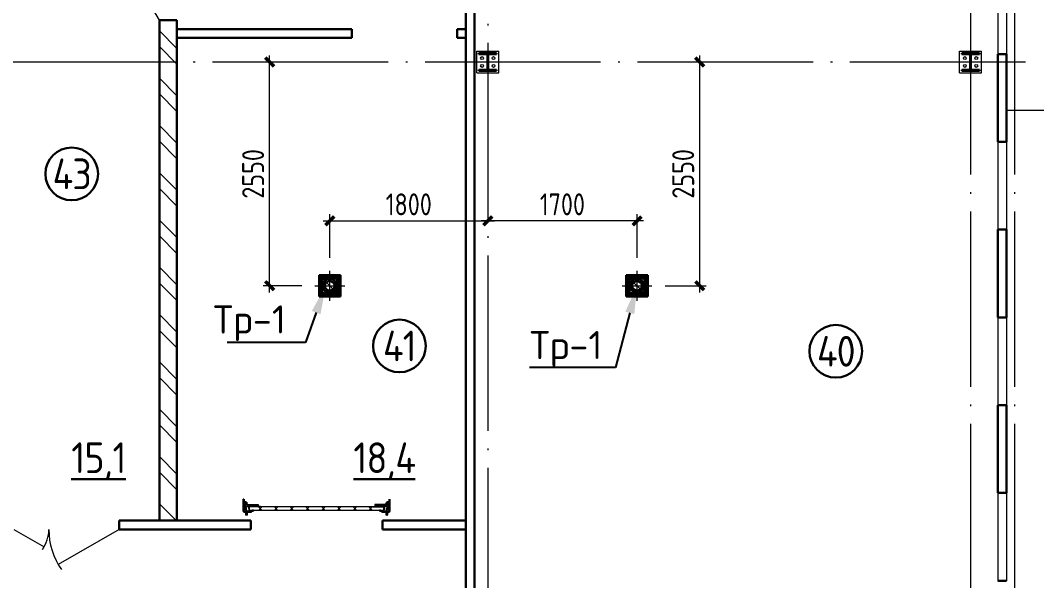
# Model space of a CAD drawing. Extents: x -965262 to 1142518, y -357520 to 71675.
# Drawn here: x -26802 to -15225, y -231562 to -225177 of the extents above; entities that cross this region are included whole.
import ezdxf
from ezdxf import colors
from ezdxf.entities.mleader import LeaderData, LeaderLine
from ezdxf.math import Vec2, Vec3

# ---------------------------------------------------------------- set-up
doc = ezdxf.new("R2010")
doc.units = 0
doc.header["$LTSCALE"] = 10
for name, pattern in [('ACAD_ISO04W100', [30, 24, -3, 0, -3]), ('DOTE', [2.42, 2, -0.2, 0.02, -0.2]), ('HIDDEN', [9.525, 6.35, -3.175])]:
    doc.linetypes.add(name, pattern=pattern)
doc.layers.get('0').update_dxf_attribs({"linetype": 'CONTINUOUS', "lineweight": 30})
doc.layers.get('Defpoints').update_dxf_attribs({"linetype": 'CONTINUOUS'})
doc.layers.add('DOTE', color=7, linetype='DOTE', lineweight=9)
doc.layers.add('Полы_лотки', color=7, linetype='CONTINUOUS', lineweight=30)
doc.styles.add('GOST-2.304_Type-B', font='isocpeur.ttf', dxfattribs={"width": 0.9})
doc.styles.get("Standard").update_dxf_attribs({"font": 'isocpeur.ttf', "height": 300})
doc.styles.add('ГОСТ 2м', font='isocpeur.ttf', dxfattribs={"width": 0.8, "height": 250})
doc.dimstyles.new('ГОСТ 2м', dxfattribs={"dimtxt": 250, "dimasz": 100, "dimexe": 75, "dimexo": 150, "dimgap": 62.5, "dimtad": 1, "dimdec": 0, "dimtxsty": 'ГОСТ 2м', "dimblk": 'ARCHTICK', "dimcen": 150, "dimdle": 75, "dimclrd": 256, "dimclre": 256, "dimclrt": 256, "dimadec": 0, "dimazin": 0, "dimtfac": 1, "dimtdec": 0, "dimtmove": 0, "dimatfit": 3, "dimldrblk": 'OBLIQUE', "dimfxl": 1, "dimlwd": 15, "dimlwe": 15, "dimarcsym": 0})

# ---------------------------------------------------------------- blocks, each defined once
blk = doc.blocks.new('MC2')
at = {"lineweight": 15}
for p, q in [((68127, 41566), (68127, 39900)), ((69794, 41566), (68127, 41566)), ((69794, 41566), (69794, 39900)), ((69794, 39900), (68127, 39900))]:
    blk.add_line(p, q, dxfattribs=at)
for p, q in [((69627, 41400), (68294, 41400)), ((68294, 41400), (68294, 41320)), ((68934, 41320), (68294, 41320)), ((68934, 41320), (68934, 40146)), ((69627, 41320), (68987, 41320)), ((68987, 41320), (68987, 40146)), ((69627, 41400), (69627, 41320)), ((68934, 40146), (68294, 40146)), ((68294, 40146), (68294, 40066)), ((69627, 40146), (68987, 40146)), ((69627, 40146), (69627, 40066)), ((69627, 40066), (68294, 40066))]:
    blk.add_line(p, q)
for centre in [(68527, 41033), (69394, 41033), (68527, 40433), (69394, 40433)]:
    blk.add_circle(centre, 107, dxfattribs=at)
blk = doc.blocks.new('anchor.bolt')
for p, q in [((-0.07, 0), (-0.07, -0.72)), ((0.07, 0), (0.07, -0.06)), ((-0.1, -0.04), (-0.07, -0.03)), ((-0.1, -0.04), (0.09, -0.06)), ((0.07, -0.07), (-0.1, -0.04)), ((-0.1, -0.11), (-0.07, -0.1)), ((-0.1, -0.11), (0.09, -0.13)), ((0.07, -0.14), (-0.1, -0.11)), ((-0.1, -0.18), (-0.07, -0.17)), ((-0.1, -0.18), (0.09, -0.2)), ((0.07, -0.21), (-0.1, -0.18)), ((-0.1, -0.25), (-0.07, -0.24)), ((-0.1, -0.25), (0.09, -0.27)), ((0.07, -0.28), (-0.1, -0.25)), ((-0.1, -0.32), (-0.07, -0.31)), ((-0.1, -0.32), (0.09, -0.34)), ((0.07, -0.35), (-0.1, -0.32)), ((-0.1, -0.39), (-0.07, -0.38)), ((-0.1, -0.39), (0.09, -0.41)), ((0.07, -0.42), (-0.1, -0.39)), ((-0.1, -0.46), (-0.07, -0.45)), ((-0.1, -0.46), (0.09, -0.48)), ((0.07, -0.49), (-0.1, -0.46)), ((-0.1, -0.53), (-0.07, -0.52)), ((-0.1, -0.53), (0.09, -0.55)), ((0.07, -0.56), (-0.1, -0.53)), ((-0.09, -0.6), (-0.07, -0.59)), ((-0.09, -0.6), (0.09, -0.62)), ((0.07, -0.63), (-0.09, -0.6)), ((-0.07, -0.72), (0, -0.8)), ((-0.04, -0.62), (-0.06, -0.63)), ((-0.06, -0.64), (-0.06, -0.63)), ((-0.06, -0.73), (-0.06, -0.64)), ((0, -0.79), (-0.06, -0.73)), ((-0.01, -0.63), (-0.04, -0.62)), ((-0.03, -0.63), (0, -0.79)), ((-0.03, -0.63), (0.01, -0.78)), ((-0.02, -0.63), (0.01, -0.77)), ((-0.01, -0.63), (0.02, -0.76)), ((0.03, -0.69), (-0.01, -0.63)), ((0, -0.64), (0.03, -0.75)), ((0, -0.8), (0.07, -0.72)), ((0, -0.79), (0.03, -0.74)), ((0.01, -0.66), (0.03, -0.74)), ((0.03, -0.74), (0.03, -0.69)), ((0.07, -0.06), (0.09, -0.06)), ((0.09, -0.06), (0.07, -0.07)), ((0.07, -0.07), (0.07, -0.13)), ((0.07, -0.13), (0.09, -0.13)), ((0.09, -0.13), (0.07, -0.14)), ((0.07, -0.14), (0.07, -0.2)), ((0.07, -0.2), (0.09, -0.2)), ((0.09, -0.2), (0.07, -0.21)), ((0.07, -0.21), (0.07, -0.27)), ((0.07, -0.27), (0.09, -0.27)), ((0.09, -0.27), (0.07, -0.28)), ((0.07, -0.28), (0.07, -0.34)), ((0.07, -0.33), (0.09, -0.34)), ((0.09, -0.34), (0.07, -0.35)), ((0.07, -0.35), (0.07, -0.41)), ((0.07, -0.4), (0.09, -0.41)), ((0.09, -0.41), (0.07, -0.42)), ((0.07, -0.42), (0.07, -0.48)), ((0.07, -0.47), (0.09, -0.48)), ((0.09, -0.48), (0.07, -0.49)), ((0.07, -0.49), (0.07, -0.55)), ((0.07, -0.55), (0.09, -0.55)), ((0.09, -0.55), (0.07, -0.56)), ((0.07, -0.56), (0.07, -0.62)), ((0.09, -0.62), (0.07, -0.63)), ((0.07, -0.62), (0.09, -0.62)), ((0.07, -0.63), (0.07, -0.72))]:
    blk.add_line(p, q)
blk.add_arc((0.16, -0.64), 0.222, 187.9982, 219.836)
blk = doc.blocks.new('Крепеж_ворот')
at = {"lineweight": 15}
h = blk.add_hatch(dxfattribs=at)
h.set_pattern_fill('ANSI31', color=256, scale=2, angle=180)
h.set_pattern_definition([(225, (746089.599, 74802.7244), (4.49013, -4.49013), [])])
h.paths.add_polyline_path([(746087, 74804), (746087, 74802), (746091, 74802), (746094, 74802), (746094, 74804)], flags=17)
h.paths.add_polyline_path([(746116, 74802, 0.165118), (746120, 74803), (746124, 74806, -0.301689), (746131, 74807), (746135, 74805, 0.130081), (746138, 74804), (746142, 74804), (746142, 74806), (746138, 74806, -0.130081), (746136, 74807), (746133, 74809, 0.301689), (746123, 74808), (746118, 74805, -0.165112), (746116, 74804), (746064, 74804, -0.414223), (746061, 74807), (746061, 74868), (746059, 74868), (746059, 74869), (746059, 74870), (746059, 74870), (746059, 74871), (746059, 74872), (746059, 74872), (746059, 74873), (746059, 74874), (746059, 74875), (746059, 74876), (746059, 74876), (746059, 74877), (746059, 74877), (746059, 74878), (746059, 74879), (746059, 74879), (746061, 74879), (746061, 74945), (746058, 74945), (746058, 74807, 0.41422), (746064, 74802)])
h = blk.add_hatch(dxfattribs=at)
h.set_pattern_fill('ANSI31', color=256, scale=2, angle=90)
h.set_pattern_definition([(135, (736343.8085, 75928.334), (-4.490128, -4.490128), [])])
edge = h.paths.add_edge_path()
edge.add_ellipse((746065, 74838), major_axis=(-1.67, 1.67), ratio=1, start_angle=45, end_angle=135, ccw=False)
edge.add_line((746063, 74838), (746063, 74868))
edge.add_line((746063, 74868), (746061, 74868))
edge.add_line((746061, 74868), (746061, 74838))
edge.add_ellipse((746065, 74838), major_axis=(-2.89, 2.89), ratio=1, start_angle=45, end_angle=135)
edge.add_line((746065, 74834), (746097, 74834))
edge.add_line((746097, 74834), (746097, 74836))
edge.add_line((746097, 74836), (746065, 74836))
edge = h.paths.add_edge_path()
edge.add_ellipse((746065, 74890), major_axis=(2.89, 2.89), ratio=1, start_angle=106, end_angle=135)
edge.add_line((746061, 74890), (746061, 74879))
edge.add_line((746061, 74879), (746063, 74879))
edge.add_line((746063, 74879), (746063, 74890))
edge.add_ellipse((746065, 74890), major_axis=(-1.67, 1.67), ratio=1, start_angle=16, end_angle=45, ccw=False)
edge.add_line((746063, 74891), (746070, 74904))
edge.add_ellipse((746079, 74899), major_axis=(7.45, 7.45), ratio=1, start_angle=-3, end_angle=106, ccw=False)
edge.add_line((746087, 74906), (746097, 74894))
edge.add_line((746097, 74894), (746099, 74895))
edge.add_line((746099, 74895), (746088, 74907))
edge.add_ellipse((746079, 74899), major_axis=(8.67, 8.67), ratio=1, start_angle=-3, end_angle=106)
edge.add_line((746068, 74905), (746062, 74892))
h = blk.add_hatch(color=256, dxfattribs=at)
h.dxf.hatch_style = 1
h.paths.add_polyline_path([(746146, 74809), (746143, 74810, 0.10613), (746142, 74810), (746136, 74809, -0.181324), (746135, 74810, 0.335683), (746120, 74809, -0.119126), (746119, 74809, 0.371631), (746118, 74808), (746118, 74808, 0.451909), (746119, 74807, 0.124341), (746121, 74808, -0.343618), (746134, 74808, 0.181324), (746137, 74808), (746143, 74808, -0.110452), (746143, 74808), (746147, 74807, -0.710497), (746147, 74805), (746143, 74804), (746136, 74804, -0.178994), (746133, 74805, 0.369834), (746130, 74805, -0.178993), (746127, 74804), (746122, 74804, 0.120709), (746122, 74804), (746120, 74803, -0.017147), (746119, 74802, 0.538795), (746120, 74802), (746127, 74802, 0.207608), (746131, 74804, -0.433918), (746132, 74804, 0.207608), (746135, 74802), (746143, 74802, 0.079707), (746143, 74802), (746148, 74804, 0.461502), (746149, 74807, -0.250825), (746149, 74808, -0.128039), (746173, 74816, 0.416657), (746174, 74816), (746174, 74817, 0.409849), (746173, 74817, 0.127248)])
for p, q in [((746058, 74807), (746058, 74945)), ((746058, 74945), (746061, 74945)), ((746061, 74879), (746061, 74945)), ((746088, 74907), (746099, 74895)), ((746059, 74879), (746063, 74879)), ((746059, 74868), (746059, 74879)), ((746059, 74868), (746063, 74868)), ((746061, 74879), (746061, 74890)), ((746061, 74807), (746061, 74868)), ((746061, 74838), (746061, 74868)), ((746068, 74905), (746062, 74892)), ((746070, 74904), (746063, 74891)), ((746063, 74838), (746063, 74890)), ((746064, 74883), (746063, 74883)), ((746064, 74865), (746063, 74865)), ((746064, 74883), (746064, 74874)), ((746067, 74880), (746064, 74883)), ((746064, 74875), (746064, 74873)), ((746064, 74874), (746064, 74865)), ((746067, 74868), (746064, 74865)), ((746064, 74804), (746116, 74804)), ((746064, 74802), (746116, 74802)), ((746097, 74836), (746065, 74836)), ((746097, 74834), (746065, 74834)), ((746067, 74880), (746067, 74875)), ((746067, 74873), (746067, 74868)), ((746079, 74806), (746102, 74806)), ((746079, 74806), (746079, 74804)), ((746079, 74804), (746102, 74804)), ((746082, 74814), (746081, 74813)), ((746081, 74813), (746081, 74806)), ((746099, 74814), (746082, 74814)), ((746086, 74813), (746086, 74806)), ((746087, 74906), (746097, 74894)), ((746095, 74813), (746095, 74806)), ((746097, 74894), (746099, 74895)), ((746097, 74834), (746097, 74836)), ((746099, 74814), (746100, 74813)), ((746100, 74813), (746100, 74806)), ((746102, 74806), (746102, 74804)), ((746118, 74805), (746123, 74808)), ((746120, 74803), (746124, 74806)), ((746135, 74805), (746131, 74807)), ((746136, 74807), (746133, 74809)), ((746142, 74806), (746138, 74806)), ((746138, 74804), (746142, 74804)), ((746142, 74806), (746142, 74804)), ((746142, 74804), (746142, 74806)), ((746143, 74804), (746147, 74805)), ((746143, 74802), (746148, 74804)), ((746174, 74817), (746174, 74816))]:
    blk.add_line(p, q)
for p, q in [((746061, 74879), (746061, 74881)), ((746061, 74834), (746061, 74868)), ((746063, 74883), (746063, 74874)), ((746063, 74874), (746063, 74865)), ((746073, 74842), (746073, 74905)), ((746073, 74896), (746077, 74892)), ((746073, 74851), (746077, 74855)), ((746074, 74886), (746074, 74861)), ((746074, 74880), (746076, 74880)), ((746074, 74867), (746076, 74867)), ((746076, 74886), (746076, 74883)), ((746076, 74883), (746076, 74886)), ((746076, 74886), (746077, 74886)), ((746076, 74864), (746076, 74883)), ((746077, 74873), (746076, 74880)), ((746076, 74880), (746076, 74867)), ((746077, 74873), (746076, 74867)), ((746076, 74864), (746076, 74861)), ((746076, 74864), (746076, 74861)), ((746076, 74861), (746077, 74861)), ((746077, 74886), (746077, 74892)), ((746077, 74861), (746077, 74855)), ((746081, 74898), (746081, 74886)), ((746081, 74849), (746081, 74861)), ((746087, 74898), (746082, 74898)), ((746082, 74886), (746087, 74886)), ((746082, 74861), (746087, 74861)), ((746087, 74849), (746082, 74849)), ((746087, 74899), (746087, 74898)), ((746087, 74886), (746087, 74898)), ((746087, 74886), (746098, 74886)), ((746087, 74849), (746087, 74861)), ((746087, 74861), (746098, 74861)), ((746087, 74847), (746087, 74849)), ((746099, 74885), (746099, 74883)), ((746099, 74883), (746099, 74864)), ((746099, 74882), (746100, 74882)), ((746099, 74865), (746100, 74865)), ((746099, 74862), (746099, 74864)), ((746100, 74861), (746100, 74886)), ((746100, 74886), (746110, 74886)), ((746100, 74861), (746110, 74861)), ((746110, 74861), (746110, 74886)), ((746110, 74881), (746225, 74881)), ((746110, 74865), (746212, 74865)), ((746114, 74877), (746225, 74877)), ((746250, 74859), (746250, 74863))]:
    blk.add_line(p, q, dxfattribs=at)
at = {"lineweight": 15, "ltscale": 0.5}
for p, q in [((746076, 74886), (746074, 74886)), ((746076, 74861), (746074, 74861))]:
    blk.add_line(p, q, dxfattribs=at)
at = {"lineweight": 15, "extrusion": (-1.7375e-14, 1, 0)}
for p, q in [((746113, 74884), (746225, 74884)), ((746113, 74863), (746113, 74884)), ((746113, 74863), (746136, 74863)), ((746117, 74857), (746117, 74829)), ((746117, 74826), (746119, 74823)), ((746119, 74823), (746123, 74825)), ((746121, 74857), (746121, 74829)), ((746123, 74825), (746121, 74828)), ((746123, 74863), (746123, 74863)), ((746250, 74863), (746123, 74863)), ((746250, 74859), (746123, 74859)), ((746124, 74840), (746124, 74849)), ((746136, 74882), (746157, 74882)), ((746136, 74863), (746136, 74882)), ((746157, 74882), (746157, 74863)), ((746157, 74863), (746212, 74863))]:
    blk.add_line(p, q, dxfattribs=at)
at = {"lineweight": 15, "ltscale": 0.5, "extrusion": (-1.7375e-14, 1, 0)}
for p, q in [((746113, 74880), (746225, 74880)), ((746136, 74866), (746113, 74866)), ((746115, 74871), (746120, 74871)), ((746121, 74857), (746117, 74857)), ((746117, 74852), (746117, 74854)), ((746121, 74840), (746117, 74840)), ((746117, 74837), (746117, 74835)), ((746121, 74829), (746117, 74829)), ((746120, 74839), (746120, 74850)), ((746124, 74848), (746120, 74848)), ((746124, 74841), (746120, 74841)), ((746123, 74869), (746123, 74863)), ((746123, 74863), (746123, 74859)), ((746140, 74863), (746140, 74859)), ((746153, 74863), (746153, 74859)), ((746212, 74866), (746157, 74866)), ((746173, 74863), (746173, 74859))]:
    blk.add_line(p, q, dxfattribs=at)
at = {"lineweight": 15, "extrusion": (-2.77556e-16, -1, 0)}
for p, q in [((746225, 74866), (746114, 74866)), ((746128, 74866), (746128, 74863)), ((746138, 74866), (746138, 74863)), ((746164, 74866), (746164, 74863)), ((746174, 74866), (746174, 74863)), ((746201, 74866), (746201, 74863)), ((746210, 74866), (746210, 74863)), ((746225, 74884), (746225, 74863))]:
    blk.add_line(p, q, dxfattribs=at)
at = {"extrusion": (-1, -4.26669e-14, 0)}
for p, q in [((746118, 74808), (746118, 74808)), ((746136, 74809), (746142, 74810)), ((746143, 74808), (746137, 74808)), ((746143, 74810), (746146, 74809)), ((746147, 74807), (746143, 74808))]:
    blk.add_line(p, q, dxfattribs=at)
at = {"extrusion": (-1, -4.2422e-14, 1.22461e-16)}
for p, q in [((746119, 74803), (746122, 74804)), ((746127, 74802), (746120, 74802)), ((746122, 74804), (746127, 74804)), ((746143, 74802), (746135, 74802)), ((746136, 74804), (746143, 74804))]:
    blk.add_line(p, q, dxfattribs=at)
at = {"lineweight": 15}
for centre, radius, start, end in [((746079, 74899), 8.28, 0, 136.0097), ((746079, 74847), 8.28, 223.9903, 0), ((746077, 74883), 0.956, 180, 270), ((746077, 74883), 0.75, 180, 270), ((746077, 74864), 0.956, 90, 180), ((746077, 74864), 0.75, 90, 180), ((746076, 74892), 0.375, 0, 45), ((746076, 74855), 0.375, 315, 0), ((746082, 74898), 0.375, 91, 180), ((746082, 74886), 0.75, 180, 270), ((746082, 74861), 0.75, 90, 180), ((746082, 74849), 0.375, 180, 269), ((746098, 74885), 0.375, 0, 90), ((746098, 74862), 0.375, 270, 0), ((746123, 74857), 5.92, 90, 180), ((746123, 74829), 5.92, 180, 199.6464), ((746123, 74857), 1.87, 90, 180), ((746129, 74855), 8.15, 194.9986, 233.9214), ((746129, 74833), 8.15, 126.0786, 165.0014), ((746123, 74829), 1.87, 180, 185.5313)]:
    blk.add_arc(centre, radius, start, end, dxfattribs=at)
for centre, radius, start, end in [((746064, 74807), 5.62, 180, 270), ((746064, 74807), 3.11, 180, 270), ((746082, 74804), 10.4, 68.2753, 87.8782), ((746091, 74798), 16.2, 73.306, 107.292), ((746099, 74804), 10.4, 92.1218, 111.7247), ((746116, 74807), 3.11, 270, 307.5043), ((746116, 74807), 5.62, 270, 307.5043), ((746119, 74808), 0.586, 91.7247, 173.2711), ((746119, 74807), 0.586, 173.2711, 270.547), ((746118, 74812), 3.52, 271.7247, 298.8983), ((746118, 74812), 5.21, 270.547, 298.8983), ((746128, 74799), 12.4, 54.8903, 129.1143), ((746128, 74799), 10.7, 54.8903, 130.7448), ((746128, 74801), 8.97, 60.3534, 127.5043), ((746128, 74801), 8.97, 60.3534, 127.5043), ((746128, 74801), 8.97, 60.3534, 127.5043), ((746128, 74801), 6.46, 60.3534, 127.5043), ((746136, 74811), 3.54, 234.8903, 276), ((746136, 74811), 1.86, 234.8903, 276), ((746138, 74810), 5.62, 240.3534, 270), ((746138, 74810), 3.11, 240.3534, 270), ((746143, 74810), 0.292, 71.7675, 96), ((746143, 74808), 0.292, 70.7873, 96), ((746176, 74761), 56.8, 93.2805, 122.2878), ((746147, 74806), 0.562, 289.2127, 70.7873), ((746147, 74806), 2.25, 288.2291, 27.3228), ((746176, 74765), 50.3, 93.6593, 122.8448), ((746150, 74807), 0.586, 151, 207.3228), ((746173, 74817), 0.6, 4.1357, 93.2805), ((746173, 74816), 0.6, 273.6593, 4.1357)]:
    blk.add_arc(centre, radius, start, end)
at = {"lineweight": 15, "ltscale": 0.5}
for centre, radius, start, end in [((746119, 74852), 2.25, 195, 270), ((746119, 74836), 2.25, 90, 165), ((746119, 74850), 0.375, 0, 90), ((746119, 74839), 0.375, 270, 0)]:
    blk.add_arc(centre, radius, start, end, dxfattribs=at)
at = {"extrusion": (-1.22461e-16, -5.20252e-30, -1)}
for centre, radius, start, end in [((-746120, 74802), 0.187, 270, 62.4687), ((-746122, 74803), 0.586, 62.4687, 90), ((-746127, 74809), 4.69, 229.4077, 270), ((-746127, 74807), 4.69, 223.0863, 270), ((-746131, 74803), 2.32, 49.4077, 130.5923), ((-746131, 74803), 0.637, 43.0863, 136.9137), ((-746135, 74807), 4.69, 270, 316.9137), ((-746136, 74809), 4.69, 270, 310.5923), ((-746143, 74804), 0.292, 250.7873, 270), ((-746143, 74802), 0.292, 251.7709, 270)]:
    blk.add_arc(centre, radius, start, end, dxfattribs=at)
at = {"extrusion": (0, 0, -1)}
for centre, major_axis, start_param, end_param in [((746079, 74899), (8.67, 8.67), 4.433136, 6.335545), ((746079, 74899), (7.45, 7.45), 4.433136, 6.335545), ((746065, 74890), (2.89, 2.89), 3.926991, 4.433136), ((746065, 74838), (-2.89, 2.89), 3.926991, 5.497787), ((746065, 74890), (-1.67, 1.67), 5.497787, 6.003933), ((746065, 74838), (-1.67, 1.67), 3.926991, 5.497787)]:
    blk.add_ellipse(centre, major_axis=major_axis, ratio=1, start_param=start_param, end_param=end_param, dxfattribs=at)
for points in [[(746067, 74875), (746066, 74875), (746064, 74875)], [(746064, 74873), (746066, 74873), (746067, 74873)]]:
    blk.add_rational_spline(points, [1, 1.01284142743, 1], degree=2)
at = {"lineweight": 15, "ltscale": 0.5}
for points, knots in [([(746115, 74871), (746115, 74871), (746114, 74871), (746114, 74871), (746114, 74872), (746113, 74872), (746113, 74872), (746113, 74873), (746113, 74873), (746113, 74873)], [0.37141352, 0.37141352, 0.37141352, 0.37141352, 0.39402571, 0.39402571, 0.41663789, 0.41663789, 0.43959523, 0.43959523, 0.46255257, 0.46255257, 0.46255257, 0.46255257]), ([(746123, 74869), (746123, 74869), (746123, 74869), (746122, 74870), (746122, 74870), (746122, 74871), (746122, 74871), (746121, 74871), (746121, 74871), (746120, 74871)], [0.28027447, 0.28027447, 0.28027447, 0.28027447, 0.30323181, 0.30323181, 0.32618916, 0.32618916, 0.34880134, 0.34880134, 0.37141352, 0.37141352, 0.37141352, 0.37141352])]:
    blk.add_open_spline(points, degree=3, knots=knots, dxfattribs=at)
at = {"lineweight": 15}
for points in [[(746117, 74827), (746117, 74827), (746117, 74826), (746117, 74826)], [(746121, 74828), (746121, 74828), (746121, 74828), (746121, 74829)]]:
    blk.add_open_spline(points, degree=3, dxfattribs=at)
at = {"xscale": -50.80000000000001, "yscale": 50.80000000000001, "zscale": 50.80000000000001}
blk.add_blockref('anchor.bolt', (746091, 74804), dxfattribs=at)
blk = doc.blocks.new('_ArchTick')
at = {"color": 0, "linetype": 'ByBlock', "lineweight": 0, "const_width": 0.4}
blk.add_lwpolyline([(-0.5, -0.5), (0.5, 0.5)], dxfattribs=at)
blk = doc.blocks.new('*D1502')
at = {"lineweight": 15, "transparency": 16777216}
for p, q in [((-23962, -228277), (-23962, -225577)), ((-24112, -225652), (-24037, -225652)), ((-23597, -228202), (-24037, -228202))]:
    blk.add_line(p, q, dxfattribs=at)
at = {"layer": 'Defpoints', "color": 0, "lineweight": 15, "transparency": 16777216}
for p in [(-23962, -225652), (-23962, -225652), (-23447, -228202, -12611)]:
    blk.add_point(p, dxfattribs=at)
at = {"lineweight": 15, "transparency": 16777216, "xscale": 100, "yscale": 100, "zscale": 100}
for p, rotation in [((-23962, -225652), 90), ((-23962, -228202), 270)]:
    blk.add_blockref('_ArchTick', p, dxfattribs=dict(at, rotation=rotation))
at = {"lineweight": 15, "transparency": 16777216, "insert": (-24150, -226927), "char_height": 250, "attachment_point": 5, "rotation": 90, "style": 'ГОСТ 2м'}
blk.add_mtext('2550', dxfattribs=at)
blk = doc.blocks.new('_Oblique')
at = {"color": 0, "linetype": 'ByBlock', "lineweight": -2}
blk.add_line((-0.5, -0.5), (0.5, 0.5), dxfattribs=at)
blk = doc.blocks.new('*D1503')
at = {"lineweight": 15, "transparency": 16777216}
for p, q in [((-21477, -227312), (-21477, -227387)), ((-23352, -227462), (-21402, -227462)), ((-23277, -227882), (-23277, -227387))]:
    blk.add_line(p, q, dxfattribs=at)
at = {"layer": 'Defpoints', "color": 0, "lineweight": 15, "transparency": 16777216}
for p in [(-21477, -227462), (-21477, -227462), (-23277, -228032, -13512)]:
    blk.add_point(p, dxfattribs=at)
at = {"lineweight": 15, "transparency": 16777216, "xscale": 100, "yscale": 100, "zscale": 100, "rotation": 180}
blk.add_blockref('_ArchTick', (-23277, -227462), dxfattribs=at)
at = {"lineweight": 15, "transparency": 16777216, "xscale": 100, "yscale": 100, "zscale": 100}
blk.add_blockref('_ArchTick', (-21477, -227462), dxfattribs=at)
at = {"lineweight": 15, "transparency": 16777216, "insert": (-22377, -227274), "char_height": 250, "attachment_point": 5, "style": 'ГОСТ 2м'}
blk.add_mtext('1800', dxfattribs=at)
blk = doc.blocks.new('*D1504')
at = {"lineweight": 15, "transparency": 16777216}
for p, q in [((-19063, -228277), (-19063, -225577)), ((-19213, -225652), (-19138, -225652)), ((-19457, -228202), (-18988, -228202))]:
    blk.add_line(p, q, dxfattribs=at)
at = {"layer": 'Defpoints', "color": 0, "lineweight": 15, "transparency": 16777216}
for p in [(-19063, -225652), (-19063, -225652), (-19607, -228202, -13512)]:
    blk.add_point(p, dxfattribs=at)
at = {"lineweight": 15, "transparency": 16777216, "xscale": 100, "yscale": 100, "zscale": 100}
for p, rotation in [((-19063, -225652), 90), ((-19063, -228202), 270)]:
    blk.add_blockref('_ArchTick', p, dxfattribs=dict(at, rotation=rotation))
at = {"lineweight": 15, "transparency": 16777216, "insert": (-19251, -226927), "char_height": 250, "attachment_point": 5, "rotation": 90, "style": 'ГОСТ 2м'}
blk.add_mtext('2550', dxfattribs=at)
blk = doc.blocks.new('*D1507')
at = {"lineweight": 15, "transparency": 16777216}
for p, q in [((-21477, -227312), (-21477, -227387)), ((-19702, -227462), (-21552, -227462)), ((-19777, -227882), (-19777, -227387))]:
    blk.add_line(p, q, dxfattribs=at)
at = {"layer": 'Defpoints', "color": 0, "lineweight": 15, "transparency": 16777216}
for p in [(-21477, -227462), (-21477, -227462), (-19777, -228032, -13512)]:
    blk.add_point(p, dxfattribs=at)
at = {"lineweight": 15, "transparency": 16777216, "xscale": 100, "yscale": 100, "zscale": 100, "rotation": 180}
blk.add_blockref('_ArchTick', (-21477, -227462), dxfattribs=at)
at = {"lineweight": 15, "transparency": 16777216, "xscale": 100, "yscale": 100, "zscale": 100}
blk.add_blockref('_ArchTick', (-19777, -227462), dxfattribs=at)
at = {"lineweight": 15, "transparency": 16777216, "insert": (-20627, -227274), "char_height": 250, "attachment_point": 5, "style": 'ГОСТ 2м'}
blk.add_mtext('1700', dxfattribs=at)

msp = doc.modelspace()

# ---------------------------------------------------------------- hatches: boundary and pattern name
at = {"lineweight": 15}
h = msp.add_hatch(dxfattribs=at)
h.set_pattern_fill('ANSI32', scale=40, angle=90)
h.set_pattern_definition([(135, (-488505.8, -304776.27), (-269.40768, -269.40768), []), (135, (-488505.8, -304596.67), (-269.40768, -269.40768), [])])
h.paths.add_polyline_path([(-27177.4, -223152.1), (-26847.4, -223152.1), (-26847.4, -222952.1), (-27277.4, -222952.1), (-27277.4, -223152.1), (-27377.4, -223152.1), (-27377.4, -223977.1), (-27177.4, -223977.1)])
h.paths.add_polyline_path([(-25217.4, -222342.1), (-25017.4, -222342.1), (-25017.4, -223977.1), (-25217.4, -223977.1), (-25217.4, -223152.1), (-25647.4, -223152.1), (-25647.4, -222952.1), (-25217.4, -222952.1)])
h.paths.add_polyline_path([(-52127.4, -223640.3), (-52148.9, -223604.5), (-52127.4, -223591.6), (-52127.4, -223152.1), (-51177.4, -223152.1), (-51177.4, -222952.1), (-52327.4, -222952.1), (-52327.4, -225952.1), (-51332.4, -225952.1), (-51332.4, -225752.1), (-51352.4, -225752.1), (-51352.4, -225777.1), (-51602.4, -225777.1), (-51602.4, -225752.1), (-52127.4, -225752.1)])
h.paths.add_polyline_path([(-48907.4, -222952.1), (-50777.4, -222952.1), (-50777.4, -223152.1), (-48907.4, -223152.1)])
h.paths.add_polyline_path([(-49107.4, -225752.1), (-50132.4, -225752.1), (-50132.4, -225952.1), (-49307.4, -225952.1), (-49307.4, -230877.1), (-49107.4, -230877.1)])
h.paths.add_polyline_path([(-47407.4, -225352.1), (-47607.4, -225352.1), (-47607.4, -230877.1), (-47407.4, -230877.1)])
h.paths.add_polyline_path([(-47407.4, -222952.1), (-47707.4, -222952.1), (-47707.4, -223152.1), (-47607.4, -223152.1), (-47607.4, -224152.1), (-47407.4, -224152.1)])
h.paths.add_polyline_path([(-27177.4, -225177.1), (-27377.4, -225177.1), (-27377.4, -225527.1), (-27352.4, -225527.1), (-27352.4, -225777.1), (-27377.4, -225777.1), (-27377.4, -230877.1), (-27177.4, -230877.1)])
h.paths.add_polyline_path([(-25017.4, -225177.1), (-25217.4, -225177.1), (-25217.4, -230877.1), (-25017.4, -230877.1)])
h = msp.add_hatch(dxfattribs=at)
h.set_pattern_fill('ANSI37', scale=40, angle=90)
h.set_pattern_definition([(135, (-24787.01, -230740.33), (-89.8026, -89.8026), []), (225, (-24787.01, -230740.33), (89.8026, -89.8026), [])])
h.paths.add_polyline_path([(-24193.8, -230721.2), (-25293.8, -230721.2), (-25293.8, -230761.2), (-24193.8, -230761.2)], flags=16)
h.paths.add_polyline_path([(-22661.1, -230721.2), (-25293.8, -230721.2), (-25293.8, -230761.2), (-22661.1, -230761.2)])

# ---------------------------------------------------------------- linework, layer by layer
at = {"color": 7, "extrusion": (0, 0, -1)}
for p, q in [((-21727.4, -223152.1, -3259.8), (-21727.4, -231962.1, -3259.8)), ((-21627.4, -231962.1, -3259.8), (-21627.4, -223152.1, -3259.8)), ((-25217.4, -225177.1, -3259.8), (-25017.4, -225177.1, -3259.8)), ((-25217.4, -230877.1, -3259.8), (-25217.4, -225177.1, -3259.8)), ((-25017.4, -230877.1, -3259.8), (-25017.4, -225177.1, -3259.8)), ((-25017.4, -225277.1, -3259.8), (-23027.4, -225277.1, -3259.8)), ((-25017.4, -225277.1, -3259.8), (-25017.4, -225377.1, -3259.8)), ((-23027.4, -225277.1, -3259.8), (-23027.4, -225377.1, -3259.8)), ((-21827.4, -225277.1, -1451.3), (-21727.4, -225277.1, -3259.8)), ((-21827.4, -225377.1, -3259.8), (-21827.4, -225277.1, -3259.8)), ((-21727.4, -225377.1, -3259.8), (-21727.4, -225277.1, -3259.8)), ((-23027.4, -225377.1, -3259.8), (-25017.4, -225377.1, -3259.8)), ((-21727.4, -225377.1, -3259.8), (-21827.4, -225377.1, -3259.8)), ((-25677.4, -230877.1, -3259.8), (-24177.4, -230877.1, -3259.8)), ((-25677.4, -230977.1, -3259.8), (-25677.4, -230877.1, -3259.8)), ((-25017.4, -230877.1, -3259.8), (-25217.4, -230877.1, -3259.8)), ((-24177.4, -230877.1, -3259.8), (-24177.4, -230977.1, -3259.8)), ((-22677.4, -230877.1, -3259.8), (-21727.4, -230877.1, -3259.8)), ((-22677.4, -230977.1, -3259.8), (-22677.4, -230877.1, -3259.8)), ((-24177.4, -230977.1, -3259.8), (-25677.4, -230977.1, -3259.8)), ((-21727.4, -230977.1, -3259.8), (-22677.4, -230977.1, -3259.8))]:
    msp.add_line(p, q, dxfattribs=at)
at = {"color": 7, "lineweight": 15}
for p, q in [((-15667.4, -224562.1, -4711.1), (-15667.4, -225562.1, -4711.1)), ((-15567.4, -224562.1, -4711.1), (-15567.4, -225562.1, -4711.1)), ((-25217.4, -225177.1, -3259.8), (-25517.4, -224657.5, -3259.8)), ((-15567.4, -226202.1, -3259.8), (-2397.4, -226202.1, -3259.8)), ((-15667.4, -226562.1, -4711.1), (-15667.4, -227562.1, -4711.1)), ((-15567.4, -226562.1, -4711.1), (-15567.4, -227562.1, -4711.1)), ((-15667.4, -228562.1, -4711.1), (-15667.4, -229562.1, -4711.1)), ((-15567.4, -228562.1, -4711.1), (-15567.4, -229562.1, -4711.1)), ((-15667.4, -230562.1, -4711.1), (-15667.4, -231562.1, -4711.1)), ((-15567.4, -230562.1, -4711.1), (-15567.4, -231562.1, -4711.1)), ((-22661.1, -230721.2, -3259.8), (-24193.8, -230721.2, -3259.8)), ((-24193.8, -230761.2, -3259.8), (-24193.8, -230721.2, -3259.8)), ((-22661.1, -230761.2, -3259.8), (-22661.1, -230721.2, -3259.8)), ((-22661.1, -230761.2, -3259.8), (-24193.8, -230761.2, -3259.8)), ((-26877.4, -230977.1, -3259.8), (-26531, -231177.1, -3259.8)), ((-25677.4, -230977.1, -3259.8), (-26370.2, -231377.1, -3259.8))]:
    msp.add_line(p, q, dxfattribs=at)
at = {"color": 7}
for p, q in [((-15667.4, -225562.1, -4711.1), (-15667.4, -226562.1, -4711.1)), ((-15567.4, -225562.1, -4711.1), (-15667.4, -225562.1, -4711.1)), ((-15567.4, -225562.1, -4711.1), (-15567.4, -226562.1, -4711.1)), ((-15567.4, -225902.1, -3259.8), (-15567.4, -225562.1, -4711.1)), ((-15567.4, -226562.1, -4711.1), (-15667.4, -226562.1, -4711.1)), ((-15667.4, -227562.1, -4711.1), (-15667.4, -228562.1, -4711.1)), ((-15567.4, -227562.1, -4711.1), (-15667.4, -227562.1, -4711.1)), ((-15567.4, -227562.1, -4711.1), (-15567.4, -228562.1, -4711.1)), ((-15567.4, -228562.1, -4711.1), (-15667.4, -228562.1, -4711.1)), ((-15667.4, -229562.1, -4711.1), (-15667.4, -230562.1, -4711.1)), ((-15567.4, -229562.1, -4711.1), (-15667.4, -229562.1, -4711.1)), ((-15567.4, -229562.1, -4711.1), (-15567.4, -230562.1, -4711.1)), ((-15567.4, -230562.1, -4711.1), (-15667.4, -230562.1, -4711.1)), ((-21727.4, -230877.1, -3259.8), (-21727.4, -230977.1, -3259.8)), ((-15567.4, -231562.1, -4711.1), (-15667.4, -231562.1, -4711.1))]:
    msp.add_line(p, q, dxfattribs=at)
at = {"color": 1, "lineweight": 15}
for p, q in [((-23399.5, -228079.6, -4711.1), (-23154.5, -228324.6, -4711.1)), ((-19899.5, -228079.6, -4711.1), (-19654.5, -228324.6, -4711.1))]:
    msp.add_line(p, q, dxfattribs=at)
at = {"color": 7}
for centre in [(-26217, -226927, -7970.9), (-22483.7, -228887.8, 8350.5), (-17512.8, -228948.1, 8350.5)]:
    msp.add_circle(centre, 300, dxfattribs=at)
at = {"color": 7, "lineweight": 15}
for centre, radius, start, end in [((-26877.4, -230977.1, -3259.8), 400, 325, 0), ((-25677.4, -230977.1, -3259.8), 800, 180, 215)]:
    msp.add_arc(centre, radius, start, end, dxfattribs=at)
at = {"layer": 'DOTE', "color": 7, "ltscale": 100, "extrusion": (0, -1, 0)}
for p, q in [((-21477.4, -162515.3, -4711.1), (-21477.4, -237687.4, -4711.1)), ((-15977.4, -186214.1, -4711.1), (-15977.4, -235835, -3259.8)), ((-15477.4, -186214.1, -4711.1), (-15477.4, -237487.4, -4711.1))]:
    msp.add_line(p, q, dxfattribs=at)
at = {"layer": 'DOTE', "color": 7, "ltscale": 100}
msp.add_line((-15351.6, -225652.1, -4711.1), (-72625.1, -225652.1, -4711.1), dxfattribs=at)
at = {"layer": 'Полы_лотки', "color": 1, "linetype": 'ACAD_ISO04W100', "lineweight": 9, "ltscale": 10}
for p, q in [((-23277, -228372.6, -4260.5), (-23277, -228031.7, -5161.7)), ((-19777, -228372.6, -4260.5), (-19777, -228031.7, -5161.7)), ((-23447.5, -228202.1, -4260.5), (-23106.5, -228202.1, -5161.7)), ((-19947.5, -228202.1, -4260.5), (-19606.5, -228202.1, -5161.7))]:
    msp.add_line(p, q, dxfattribs=at)
at = {"layer": 'Полы_лотки', "color": 5}
for p, q in [((-23399.5, -228079.6, -4711.1), (-23154.5, -228079.6, -4711.1)), ((-23399.5, -228324.6, -4711.1), (-23399.5, -228079.6, -4711.1)), ((-23399.5, -228079.6, -4711.1), (-23362, -228117.1, -4711.1)), ((-23174.5, -228099.6, -4711.1), (-23379.5, -228099.6, -4711.1)), ((-23379.5, -228099.6, -4711.1), (-23379.5, -228304.6, -4711.1)), ((-23192, -228117.1, -4711.1), (-23362, -228117.1, -4711.1)), ((-23362, -228117.1, -4711.1), (-23362, -228287.1, -4711.1)), ((-23154.5, -228079.6, -4711.1), (-23192, -228117.1, -4711.1)), ((-23192, -228117.1, -4711.1), (-23192, -228287.1, -4711.1)), ((-23174.5, -228304.6, -4711.1), (-23174.5, -228099.6, -4711.1)), ((-23154.5, -228324.6, -4711.1), (-23154.5, -228079.6, -4711.1)), ((-19899.5, -228079.6, -4711.1), (-19654.5, -228079.6, -4711.1)), ((-19899.5, -228324.6, -4711.1), (-19899.5, -228079.6, -4711.1)), ((-19899.5, -228079.6, -4711.1), (-19862, -228117.1, -4711.1)), ((-19674.5, -228099.6, -4711.1), (-19879.5, -228099.6, -4711.1)), ((-19879.5, -228099.6, -4711.1), (-19879.5, -228304.6, -4711.1)), ((-19692, -228117.1, -4711.1), (-19862, -228117.1, -4711.1)), ((-19862, -228117.1, -4711.1), (-19862, -228287.1, -4711.1)), ((-19654.5, -228079.6, -4711.1), (-19692, -228117.1, -4711.1)), ((-19692, -228117.1, -4711.1), (-19692, -228287.1, -4711.1)), ((-19674.5, -228304.6, -4711.1), (-19674.5, -228099.6, -4711.1)), ((-19654.5, -228324.6, -4711.1), (-19654.5, -228079.6, -4711.1)), ((-23399.5, -228324.6, -4711.1), (-23362, -228287.1, -4711.1)), ((-23379.5, -228304.6, -4711.1), (-23174.5, -228304.6, -4711.1)), ((-23192, -228287.1, -4711.1), (-23362, -228287.1, -4711.1)), ((-23154.5, -228324.6, -4711.1), (-23192, -228287.1, -4711.1)), ((-19899.5, -228324.6, -4711.1), (-19862, -228287.1, -4711.1)), ((-19879.5, -228304.6, -4711.1), (-19674.5, -228304.6, -4711.1)), ((-19692, -228287.1, -4711.1), (-19862, -228287.1, -4711.1)), ((-19654.5, -228324.6, -4711.1), (-19692, -228287.1, -4711.1)), ((-23399.5, -228324.6, -4711.1), (-23154.5, -228324.6, -4711.1)), ((-19899.5, -228324.6, -4711.1), (-19654.5, -228324.6, -4711.1))]:
    msp.add_line(p, q, dxfattribs=at)
for centre, radius in [((-23277, -228202.1, -4711.1), 80), ((-23277, -228202.1, -4711.1), 55), ((-19777, -228202.1, -4711.1), 80), ((-19777, -228202.1, -4711.1), 55)]:
    msp.add_circle(centre, radius, dxfattribs=at)
at = {"layer": 'Полы_лотки', "color": 6, "linetype": 'HIDDEN', "ltscale": 10}
for centre in [(-23277, -228202.1, -4711.1), (-19777, -228202.1, -4711.1)]:
    msp.add_circle(centre, 55, dxfattribs=at)

# ---------------------------------------------------------------- block references
at = {"color": 7, "lineweight": 15, "xscale": 0.1500000000232831, "yscale": 0.1500000000232831, "zscale": 0.1500000000232831, "rotation": 180}
for p in [(-11133.3, -219542.2), (-5633.3, -219542.2)]:
    msp.add_blockref('MC2', p, dxfattribs=at)
at = {"color": 7}
msp.add_blockref('Крепеж_ворот', (-770317.7, -305578.7, -3259.8), dxfattribs=at)
at = {"color": 7, "xscale": -1}
msp.add_blockref('Крепеж_ворот', (723462.9, -305578.7, -3259.8), dxfattribs=at)

# ---------------------------------------------------------------- texts
at = {"color": 7, "char_height": 350, "attachment_point": 5, "style": 'GOST-2.304_Type-B'}
for s, insert, width in [('{\\fISOCPEUR|b0|i0|c0|p34;\\T0.95;43}', (-26217, -226927, -3259.8), 800), ('{\\fISOCPEUR|b0|i0|c0|p34;\\T0.95;41}', (-22483.7, -228887.8, 13061.6), 800), ('{\\fISOCPEUR|b0|i0|c0|p34;\\T0.95;40}', (-17512.8, -228948.1, 13061.6), 800), ('{\\fISOCPEUR|b0|i0|c0|p34;\\T0.95;\\L15,1}', (-25911.4, -230202, -3308.5), 2000), ('{\\fISOCPEUR|b0|i0|c0|p34;\\T0.95;\\L18,4}', (-22656.7, -230202, -3308.5), 2000)]:
    msp.add_mtext(s, dxfattribs=dict(at, insert=insert, width=width))

# ---------------------------------------------------------------- dimensions: what is measured, and where the dimension line sits
at = {"lineweight": 15}
for base, p1, p2, picture, middle in [((-23962.5, -225652.1, 8350.5), (-23447.5, -228202.1, -4260.5), (-23962.5, -225652.1, 8350.5), '*D1502', (-24150, -226927.1, 8350.5)), ((-19063, -225652.1, 8350.5), (-19606.5, -228202.1, -5161.7), (-19063, -225652.1, 8350.5), '*D1504', (-19250.5, -226927.1, 8350.5))]:
    dim = msp.add_linear_dim(base=base, p1=p1, p2=p2, angle=90, dimstyle='ГОСТ 2м', dxfattribs=at)
    dim.commit()
    dim.dimension.update_dxf_attribs({"geometry": picture, "text_midpoint": middle})
for p1, picture, middle in [((-23277, -228031.7, -5161.7), '*D1503', (-22377.2, -227274.4, 8350.5)), ((-19777, -228031.7, -5161.7), '*D1507', (-20627.2, -227274.4, 8350.5))]:
    dim = msp.add_linear_dim(base=(-21477.4, -227461.9, 8350.5), p1=p1, p2=(-21477.4, -227461.9, 8350.5), dimstyle='ГОСТ 2м', dxfattribs=at)
    dim.commit()
    dim.dimension.update_dxf_attribs({"geometry": picture, "text_midpoint": middle})

# ---------------------------------------------------------------- leaders
at = {"layer": 'Полы_лотки', "color": 5, "lineweight": 15}
ml = msp.add_multileader_mtext('Standard', dxfattribs=at)
ml.set_content('Тр-1', color=5)
ml.set_leader_properties()
ml.build(insert=Vec2(0, 0))
ml.multileader.update_dxf_attribs({"has_text_frame": 1, "text_right_attachment_type": 6, "dogleg_length": 36, "arrow_head_size": 320})
ctx = ml.context
ctx.base_point, ctx.char_height, ctx.arrow_head_size, ctx.landing_gap_size, ctx.plane_origin = Vec3(-24592.6, -228638.7, -4711.1), 320, 320, 16, Vec3(-40479.3, -238912.3, -4711.1)
ctx.right_attachment, ctx.text_align_type = 6, 2
notes = []
notes.append((ctx, [(1, (1, 1, 0), (-23553.7, -228846.7, -4711.1), (-1, 0), 206.9, [(0, [(-23323.6, -228205.9, -4711.1)], 0, [])])]))
ctx.mtext.insert, ctx.mtext.width, ctx.mtext.defined_height, ctx.mtext.alignment, ctx.mtext.flow_direction = Vec3(-23776.6, -228425.7, -4711.1), 662.629, 8690.9, 3, 5
ml = msp.add_multileader_mtext('Standard', dxfattribs=at)
ml.set_content('Тр-1', color=5)
ml.set_leader_properties()
ml.build(insert=Vec2(0, 0))
ml.multileader.update_dxf_attribs({"has_text_frame": 1, "text_right_attachment_type": 6, "dogleg_length": 36, "arrow_head_size": 320})
ctx = ml.context
ctx.base_point, ctx.char_height, ctx.arrow_head_size, ctx.landing_gap_size, ctx.plane_origin = Vec3(-21008.9, -228925.2, -4711.1), 320, 320, 16, Vec3(-36923.7, -238914, -4711.1)
ctx.right_attachment, ctx.text_align_type = 6, 2
notes.append((ctx, [(1, (1, 1, 0), (-20023.5, -229133.2, -4711.1), (-1, 0), 130.9, [(0, [(-19777, -228202.1, -4711.1)], 0, [])])]))
ctx.mtext.insert, ctx.mtext.width, ctx.mtext.defined_height, ctx.mtext.alignment, ctx.mtext.flow_direction = Vec3(-20170.4, -228717.2, -4711.1), 822.5, 9360.9, 3, 5
for ctx, leaders in notes:
    for number, flags, end, landing, length, lines in leaders:
        leader = LeaderData()
        leader.index, (leader.has_last_leader_line, leader.has_dogleg_vector, leader.attachment_direction) = number, flags
        leader.last_leader_point, leader.dogleg_vector, leader.dogleg_length = Vec3(end), Vec3(landing), length
        for number, points, colour, breaks in lines:
            line = LeaderLine()
            line.index, line.vertices, line.color, line.breaks = number, Vec3.list(points), colors.encode_raw_color(colour), breaks
            leader.lines.append(line)
        ctx.leaders.append(leader)

doc.saveas('drawing.dxf')
